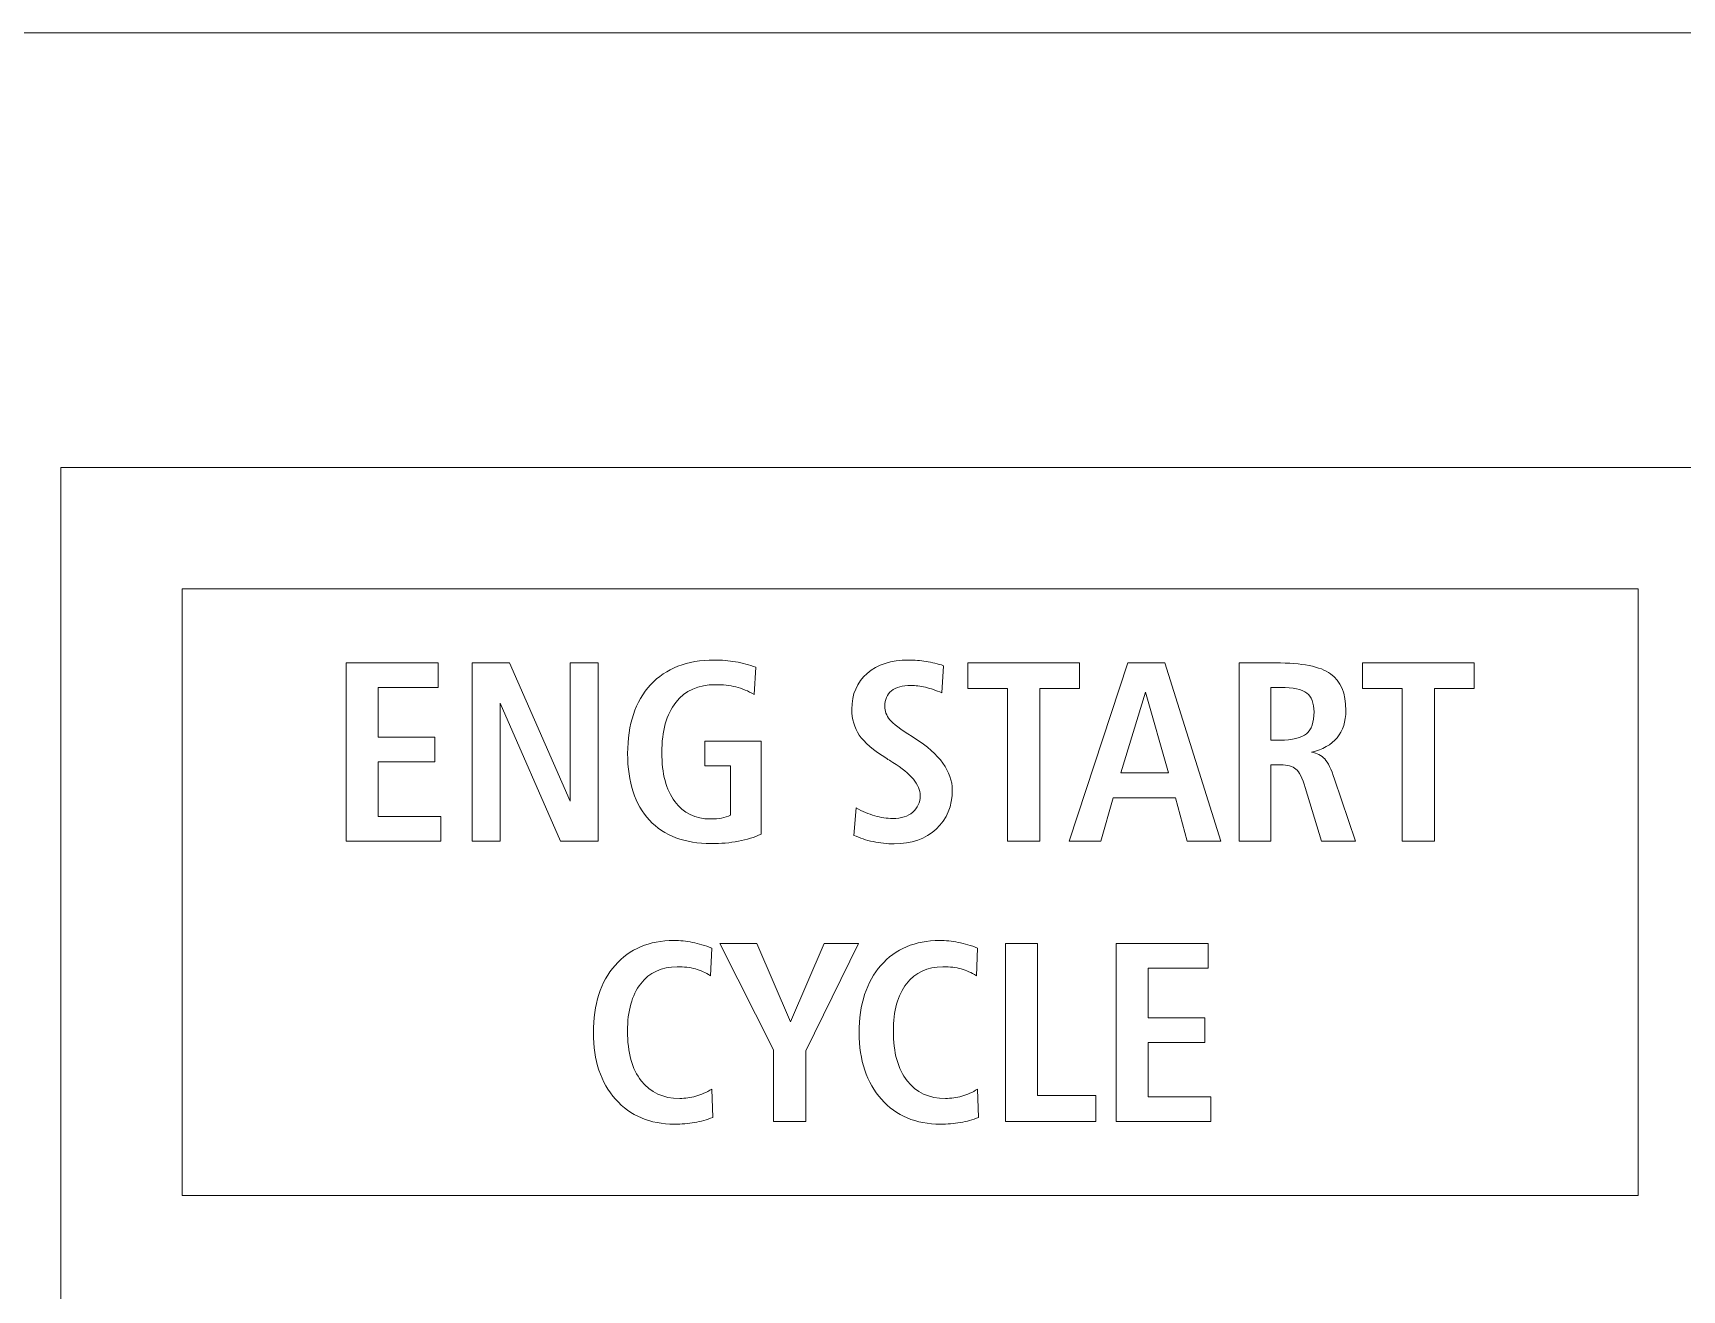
# Model space of a CAD drawing. Header units: millimetres. Extents: x -170 to 781, y -239 to -77.
# Drawn here: x 500.21 to 527.39, y -99.71 to -78.99 of the extents above; entities that cross this region are included whole.
import ezdxf

# ---------------------------------------------------------------- set-up
doc = ezdxf.new("R2010")
doc.units = ezdxf.units.MM
doc.header["$MEASUREMENT"] = 0
for name, color, linetype in [('Cut', 7, 'Continuous'), ('Engrave', 7, 'Continuous'), ('Mask', 7, 'Continuous')]:
    doc.layers.add(name, color=color, linetype=linetype)

msp = doc.modelspace()

# ---------------------------------------------------------------- linework, layer by layer
at = {"layer": 'Cut', "color": 250, "lineweight": 9}
msp.add_open_spline([(625.8935, -133.0419), (625.8935, -133.0419), (625.8935, -185.2646), (625.8935, -185.2646), (625.8935, -185.2646), (625.8935, -185.2654), (625.8935, -185.2661), (625.8935, -185.2669), (625.8935, -185.2669), (625.8935, -185.2669), (625.8935, -189.7544), (625.8935, -189.7544), (625.8935, -189.7544), (625.8935, -189.7544), (625.8935, -204.7521), (625.8935, -204.7521), (625.8935, -204.7521), (625.8935, -204.7529), (625.8935, -204.7536), (625.8935, -204.7544), (625.8935, -204.7544), (625.8935, -204.7544), (625.8935, -211.5419), (625.8935, -211.5419), (625.8935, -211.5419), (625.8935, -211.5419), (625.8935, -218.3294), (625.8935, -218.3294), (625.8935, -218.3294), (625.8933, -218.7274), (625.7349, -219.1091), (625.4532, -219.3904), (625.4532, -219.3904), (625.1716, -219.6717), (624.7916, -219.8296), (624.3935, -219.8294), (624.3935, -219.8294), (624.3935, -219.8294), (621.931, -219.8294), (621.931, -219.8294), (621.931, -219.8294), (619.7874, -219.8294), (617.8067, -220.973), (616.7349, -222.8294), (616.7349, -222.8294), (615.6631, -224.6858), (615.6631, -226.973), (616.7349, -228.8294), (616.7349, -228.8294), (617.8067, -230.6858), (619.7874, -231.8294), (621.931, -231.8294), (621.931, -231.8294), (621.931, -231.8294), (624.3935, -231.8294), (624.3935, -231.8294), (624.3935, -231.8294), (624.7916, -231.8296), (625.1733, -231.988), (625.4546, -232.2697), (625.4546, -232.2697), (625.7359, -232.5513), (625.8938, -232.9313), (625.8935, -233.3294), (625.8935, -233.3294), (625.8935, -233.3294), (625.8935, -237.8169), (625.8935, -237.8169), (625.8935, -237.8169), (625.8933, -238.2149), (625.7349, -238.5966), (625.4532, -238.8779), (625.4532, -238.8779), (625.1716, -239.1592), (624.7916, -239.3171), (624.3935, -239.3169), (624.3935, -239.3169), (624.3935, -239.3169), (482.9435, -239.3169), (482.9435, -239.3169), (482.9435, -239.3169), (482.5455, -239.3166), (482.1638, -239.1582), (481.8825, -238.8766), (481.8825, -238.8766), (481.6012, -238.5949), (481.4433, -238.2149), (481.4435, -237.8169), (481.4435, -237.8169), (481.4435, -237.8169), (481.4435, -233.3294), (481.4435, -233.3294), (481.4435, -233.3294), (481.4438, -232.9313), (481.6022, -232.5496), (481.8838, -232.2683), (481.8838, -232.2683), (482.1655, -231.987), (482.5455, -231.8291), (482.9435, -231.8294), (482.9435, -231.8294), (482.9435, -231.8294), (485.406, -231.8294), (485.406, -231.8294), (485.406, -231.8294), (487.5496, -231.8294), (489.5304, -230.6858), (490.6022, -228.8294), (490.6022, -228.8294), (491.674, -226.973), (491.674, -224.6858), (490.6022, -222.8294), (490.6022, -222.8294), (489.5304, -220.973), (487.5496, -219.8294), (485.406, -219.8294), (485.406, -219.8294), (485.406, -219.8294), (482.9435, -219.8294), (482.9435, -219.8294), (482.9435, -219.8294), (482.5455, -219.8291), (482.1638, -219.6707), (481.8825, -219.3891), (481.8825, -219.3891), (481.6012, -219.1074), (481.4433, -218.7274), (481.4435, -218.3294), (481.4435, -218.3294), (481.4435, -218.3294), (481.4435, -211.5419), (481.4435, -211.5419), (481.4435, -211.5419), (481.4435, -211.5419), (481.4435, -204.7544), (481.4435, -204.7544), (481.4435, -204.7544), (481.4435, -204.7544), (481.4435, -189.7559), (481.4435, -189.7559), (481.4435, -189.7559), (481.4435, -189.7554), (481.4435, -189.7549), (481.4435, -189.7544), (481.4435, -189.7544), (481.4435, -189.7544), (481.4435, -185.2669), (481.4435, -185.2669), (481.4435, -185.2669), (481.4435, -185.2669), (481.4435, -133.0434), (481.4435, -133.0434), (481.4435, -133.0434), (481.4435, -133.0429), (481.4435, -133.0424), (481.4435, -133.0419), (481.4435, -133.0419), (481.4435, -133.0419), (481.4435, -128.5544), (481.4435, -128.5544), (481.4435, -128.5544), (481.4435, -128.5544), (481.4435, -113.5559), (481.4435, -113.5559), (481.4435, -113.5559), (481.4435, -113.5554), (481.4435, -113.5549), (481.4435, -113.5544), (481.4435, -113.5544), (481.4435, -113.5544), (481.4435, -106.7669), (481.4435, -106.7669), (481.4435, -106.7669), (481.4435, -106.7669), (481.4435, -99.9794), (481.4435, -99.9794), (481.4435, -99.9794), (481.4438, -99.5813), (481.6022, -99.1996), (481.8838, -98.9183), (481.8838, -98.9183), (482.1655, -98.637), (482.5455, -98.4791), (482.9435, -98.4794), (482.9435, -98.4794), (482.9435, -98.4794), (485.406, -98.4794), (485.406, -98.4794), (485.406, -98.4794), (487.5496, -98.4794), (489.5304, -97.3358), (490.6022, -95.4794), (490.6022, -95.4794), (491.674, -93.623), (491.674, -91.3358), (490.6022, -89.4794), (490.6022, -89.4794), (489.5304, -87.623), (487.5496, -86.4794), (485.406, -86.4794), (485.406, -86.4794), (485.406, -86.4794), (482.9435, -86.4794), (482.9435, -86.4794), (482.9435, -86.4794), (482.5455, -86.4791), (482.1638, -86.3207), (481.8825, -86.0391), (481.8825, -86.0391), (481.6012, -85.7574), (481.4433, -85.3774), (481.4435, -84.9794), (481.4435, -84.9794), (481.4435, -84.9794), (481.4435, -80.4919), (481.4435, -80.4919), (481.4435, -80.4919), (481.4438, -80.0938), (481.6022, -79.7121), (481.8838, -79.4308), (481.8838, -79.4308), (482.1655, -79.1495), (482.5455, -78.9916), (482.9435, -78.9919), (482.9435, -78.9919), (482.9435, -78.9919), (624.3935, -78.9919), (624.3935, -78.9919), (624.3935, -78.9919), (624.7916, -78.9921), (625.1733, -79.1505), (625.4546, -79.4322), (625.4546, -79.4322), (625.7359, -79.7138), (625.8938, -80.0938), (625.8935, -80.4919), (625.8935, -80.4919), (625.8935, -80.4919), (625.8935, -84.9794), (625.8935, -84.9794), (625.8935, -84.9794), (625.8933, -85.3774), (625.7349, -85.7591), (625.4532, -86.0404), (625.4532, -86.0404), (625.1716, -86.3217), (624.7916, -86.4796), (624.3935, -86.4794), (624.3935, -86.4794), (624.3935, -86.4794), (621.931, -86.4794), (621.931, -86.4794), (621.931, -86.4794), (619.7874, -86.4794), (617.8067, -87.623), (616.7349, -89.4794), (616.7349, -89.4794), (615.6631, -91.3358), (615.6631, -93.623), (616.7349, -95.4794), (616.7349, -95.4794), (617.8067, -97.3358), (619.7874, -98.4794), (621.931, -98.4794), (621.931, -98.4794), (621.931, -98.4794), (624.3935, -98.4794), (624.3935, -98.4794), (624.3935, -98.4794), (624.7916, -98.4796), (625.1733, -98.638), (625.4546, -98.9197), (625.4546, -98.9197), (625.7359, -99.2013), (625.8938, -99.5813), (625.8935, -99.9794), (625.8935, -99.9794), (625.8935, -99.9794), (625.8935, -106.7669), (625.8935, -106.7669), (625.8935, -106.7669), (625.8935, -106.7669), (625.8935, -113.5544), (625.8935, -113.5544), (625.8935, -113.5544), (625.8935, -113.5544), (625.8935, -128.5521), (625.8935, -128.5521), (625.8935, -128.5521), (625.8935, -128.5529), (625.8935, -128.5536), (625.8935, -128.5544), (625.8935, -128.5544), (625.8935, -128.5544), (625.8935, -133.0419), (625.8935, -133.0419)], degree=3, knots=[0, 0, 0, 0, 0.0133333, 0.0133333, 0.0133333, 0.0133333, 0.0266667, 0.0266667, 0.0266667, 0.0266667, 0.04, 0.04, 0.04, 0.04, 0.0533333, 0.0533333, 0.0533333, 0.0533333, 0.0666667, 0.0666667, 0.0666667, 0.0666667, 0.08, 0.08, 0.08, 0.08, 0.0933333, 0.0933333, 0.0933333, 0.0933333, 0.1066667, 0.1066667, 0.1066667, 0.1066667, 0.12, 0.12, 0.12, 0.12, 0.1333333, 0.1333333, 0.1333333, 0.1333333, 0.1466667, 0.1466667, 0.1466667, 0.1466667, 0.16, 0.16, 0.16, 0.16, 0.1733333, 0.1733333, 0.1733333, 0.1733333, 0.1866667, 0.1866667, 0.1866667, 0.1866667, 0.2, 0.2, 0.2, 0.2, 0.2133333, 0.2133333, 0.2133333, 0.2133333, 0.2266667, 0.2266667, 0.2266667, 0.2266667, 0.24, 0.24, 0.24, 0.24, 0.2533333, 0.2533333, 0.2533333, 0.2533333, 0.2666667, 0.2666667, 0.2666667, 0.2666667, 0.28, 0.28, 0.28, 0.28, 0.2933333, 0.2933333, 0.2933333, 0.2933333, 0.3066667, 0.3066667, 0.3066667, 0.3066667, 0.32, 0.32, 0.32, 0.32, 0.3333333, 0.3333333, 0.3333333, 0.3333333, 0.3466667, 0.3466667, 0.3466667, 0.3466667, 0.36, 0.36, 0.36, 0.36, 0.3733333, 0.3733333, 0.3733333, 0.3733333, 0.3866667, 0.3866667, 0.3866667, 0.3866667, 0.4, 0.4, 0.4, 0.4, 0.4133333, 0.4133333, 0.4133333, 0.4133333, 0.4266667, 0.4266667, 0.4266667, 0.4266667, 0.44, 0.44, 0.44, 0.44, 0.4533333, 0.4533333, 0.4533333, 0.4533333, 0.4666667, 0.4666667, 0.4666667, 0.4666667, 0.48, 0.48, 0.48, 0.48, 0.4933333, 0.4933333, 0.4933333, 0.4933333, 0.5066667, 0.5066667, 0.5066667, 0.5066667, 0.52, 0.52, 0.52, 0.52, 0.5333333, 0.5333333, 0.5333333, 0.5333333, 0.5466667, 0.5466667, 0.5466667, 0.5466667, 0.56, 0.56, 0.56, 0.56, 0.5733333, 0.5733333, 0.5733333, 0.5733333, 0.5866667, 0.5866667, 0.5866667, 0.5866667, 0.6, 0.6, 0.6, 0.6, 0.6133333, 0.6133333, 0.6133333, 0.6133333, 0.6266667, 0.6266667, 0.6266667, 0.6266667, 0.64, 0.64, 0.64, 0.64, 0.6533333, 0.6533333, 0.6533333, 0.6533333, 0.6666667, 0.6666667, 0.6666667, 0.6666667, 0.68, 0.68, 0.68, 0.68, 0.6933333, 0.6933333, 0.6933333, 0.6933333, 0.7066667, 0.7066667, 0.7066667, 0.7066667, 0.72, 0.72, 0.72, 0.72, 0.7333333, 0.7333333, 0.7333333, 0.7333333, 0.7466667, 0.7466667, 0.7466667, 0.7466667, 0.76, 0.76, 0.76, 0.76, 0.7733333, 0.7733333, 0.7733333, 0.7733333, 0.7866667, 0.7866667, 0.7866667, 0.7866667, 0.8, 0.8, 0.8, 0.8, 0.8133333, 0.8133333, 0.8133333, 0.8133333, 0.8266667, 0.8266667, 0.8266667, 0.8266667, 0.84, 0.84, 0.84, 0.84, 0.8533333, 0.8533333, 0.8533333, 0.8533333, 0.8666667, 0.8666667, 0.8666667, 0.8666667, 0.88, 0.88, 0.88, 0.88, 0.8933333, 0.8933333, 0.8933333, 0.8933333, 0.9066667, 0.9066667, 0.9066667, 0.9066667, 0.92, 0.92, 0.92, 0.92, 0.9333333, 0.9333333, 0.9333333, 0.9333333, 0.9466667, 0.9466667, 0.9466667, 0.9466667, 0.96, 0.96, 0.96, 0.96, 0.9733333, 0.9733333, 0.9733333, 0.9733333, 1, 1, 1, 1], dxfattribs=at)
at = {"layer": 'Engrave', "color": 2, "lineweight": 9}
msp.add_lwpolyline([(500.6685, -232.1544), (606.6685, -232.1544), (606.6685, -86.1544), (500.6685, -86.1544), (500.6685, -232.1544)], close=True, dxfattribs=at)
at = {"layer": 'Engrave', "color": 240, "lineweight": 9}
for points, knots in [([(505.3699, -89.3753), (505.3699, -89.3753), (506.8854, -89.3753), (506.8854, -89.3753), (506.8854, -89.3753), (506.8854, -89.3753), (506.8854, -89.7817), (506.8854, -89.7817), (506.8854, -89.7817), (506.8854, -89.7817), (505.899, -89.7817), (505.899, -89.7817), (505.899, -89.7817), (505.899, -89.7817), (505.899, -90.6029), (505.899, -90.6029), (505.899, -90.6029), (505.899, -90.6029), (506.8304, -90.6029), (506.8304, -90.6029), (506.8304, -90.6029), (506.8304, -90.6029), (506.8304, -91.0093), (506.8304, -91.0093), (506.8304, -91.0093), (506.8304, -91.0093), (505.899, -91.0093), (505.899, -91.0093), (505.899, -91.0093), (505.899, -91.0093), (505.899, -91.9068), (505.899, -91.9068), (505.899, -91.9068), (505.899, -91.9068), (506.932, -91.9068), (506.932, -91.9068), (506.932, -91.9068), (506.932, -91.9068), (506.932, -92.3132), (506.932, -92.3132), (506.932, -92.3132), (506.932, -92.3132), (505.3699, -92.3132), (505.3699, -92.3132), (505.3699, -92.3132), (505.3699, -92.3132), (505.3699, -89.3753), (505.3699, -89.3753)], [0, 0, 0, 0, 0.0769231, 0.0769231, 0.0769231, 0.0769231, 0.1538462, 0.1538462, 0.1538462, 0.1538462, 0.2307692, 0.2307692, 0.2307692, 0.2307692, 0.3076923, 0.3076923, 0.3076923, 0.3076923, 0.3846154, 0.3846154, 0.3846154, 0.3846154, 0.4615385, 0.4615385, 0.4615385, 0.4615385, 0.5384615, 0.5384615, 0.5384615, 0.5384615, 0.6153846, 0.6153846, 0.6153846, 0.6153846, 0.6923077, 0.6923077, 0.6923077, 0.6923077, 0.7692308, 0.7692308, 0.7692308, 0.7692308, 0.8461538, 0.8461538, 0.8461538, 0.8461538, 1, 1, 1, 1]), ([(507.4492, -89.3753), (507.4492, -89.3753), (508.0637, -89.3753), (508.0637, -89.3753), (508.0637, -89.3753), (508.0637, -89.3753), (509.0663, -91.6535), (509.0663, -91.6535), (509.0663, -91.6535), (509.0663, -91.6535), (509.0663, -89.3753), (509.0663, -89.3753), (509.0663, -89.3753), (509.0663, -89.3753), (509.5277, -89.3753), (509.5277, -89.3753), (509.5277, -89.3753), (509.5277, -89.3753), (509.5277, -92.3132), (509.5277, -92.3132), (509.5277, -92.3132), (509.5277, -92.3132), (508.9047, -92.3132), (508.9047, -92.3132), (508.9047, -92.3132), (508.9047, -92.3132), (507.9106, -90.0427), (507.9106, -90.0427), (507.9106, -90.0427), (507.9106, -90.0427), (507.9106, -92.3132), (507.9106, -92.3132), (507.9106, -92.3132), (507.9106, -92.3132), (507.4492, -92.3132), (507.4492, -92.3132), (507.4492, -92.3132), (507.4492, -92.3132), (507.4492, -89.3753), (507.4492, -89.3753)], [0, 0, 0, 0, 0.0909091, 0.0909091, 0.0909091, 0.0909091, 0.1818182, 0.1818182, 0.1818182, 0.1818182, 0.2727273, 0.2727273, 0.2727273, 0.2727273, 0.3636364, 0.3636364, 0.3636364, 0.3636364, 0.4545455, 0.4545455, 0.4545455, 0.4545455, 0.5454545, 0.5454545, 0.5454545, 0.5454545, 0.6363636, 0.6363636, 0.6363636, 0.6363636, 0.7272727, 0.7272727, 0.7272727, 0.7272727, 0.8181818, 0.8181818, 0.8181818, 0.8181818, 1, 1, 1, 1]), ([(512.1235, -89.4487), (512.1235, -89.4487), (512.0946, -89.8967), (512.0946, -89.8967), (512.0946, -89.8967), (511.9986, -89.8402), (511.8991, -89.7986), (511.7961, -89.7732), (511.7961, -89.7732), (511.6938, -89.7478), (511.5809, -89.7351), (511.4581, -89.7351), (511.4581, -89.7351), (511.1773, -89.7351), (510.96, -89.8325), (510.8055, -90.0279), (510.8055, -90.0279), (510.651, -90.2227), (510.5741, -90.4985), (510.5741, -90.8555), (510.5741, -90.8555), (510.5741, -91.1998), (510.6454, -91.4687), (510.7872, -91.6606), (510.7872, -91.6606), (510.929, -91.8532), (511.1258, -91.9491), (511.3777, -91.9491), (511.3777, -91.9491), (511.4454, -91.9491), (511.5054, -91.9442), (511.5576, -91.935), (511.5576, -91.935), (511.6098, -91.9251), (511.6606, -91.9096), (511.7086, -91.8892), (511.7086, -91.8892), (511.7086, -91.8892), (511.7086, -91.0728), (511.7086, -91.0728), (511.7086, -91.0728), (511.7086, -91.0728), (511.2811, -91.0728), (511.2811, -91.0728), (511.2811, -91.0728), (511.2811, -91.0728), (511.2811, -90.6664), (511.2811, -90.6664), (511.2811, -90.6664), (511.2811, -90.6664), (512.2124, -90.6664), (512.2124, -90.6664), (512.2124, -90.6664), (512.2124, -90.6664), (512.2124, -92.2003), (512.2124, -92.2003), (512.2124, -92.2003), (512.0995, -92.2511), (511.9739, -92.2899), (511.8363, -92.316), (511.8363, -92.316), (511.6987, -92.3421), (511.5492, -92.3555), (511.3876, -92.3555), (511.3876, -92.3555), (510.9494, -92.3555), (510.6108, -92.2264), (510.3709, -91.9689), (510.3709, -91.9689), (510.131, -91.7114), (510.0111, -91.3452), (510.0111, -90.8711), (510.0111, -90.8711), (510.0111, -90.387), (510.1374, -90.0096), (510.3892, -89.7372), (510.3892, -89.7372), (510.6418, -89.4649), (510.9911, -89.3287), (511.4377, -89.3287), (511.4377, -89.3287), (511.5583, -89.3287), (511.6762, -89.3386), (511.7905, -89.3584), (511.7905, -89.3584), (511.9055, -89.3788), (512.0162, -89.4085), (512.1235, -89.4487)], [0, 0, 0, 0, 0.0434783, 0.0434783, 0.0434783, 0.0434783, 0.0869565, 0.0869565, 0.0869565, 0.0869565, 0.1304348, 0.1304348, 0.1304348, 0.1304348, 0.173913, 0.173913, 0.173913, 0.173913, 0.2173913, 0.2173913, 0.2173913, 0.2173913, 0.2608696, 0.2608696, 0.2608696, 0.2608696, 0.3043478, 0.3043478, 0.3043478, 0.3043478, 0.3478261, 0.3478261, 0.3478261, 0.3478261, 0.3913043, 0.3913043, 0.3913043, 0.3913043, 0.4347826, 0.4347826, 0.4347826, 0.4347826, 0.4782609, 0.4782609, 0.4782609, 0.4782609, 0.5217391, 0.5217391, 0.5217391, 0.5217391, 0.5652174, 0.5652174, 0.5652174, 0.5652174, 0.6086957, 0.6086957, 0.6086957, 0.6086957, 0.6521739, 0.6521739, 0.6521739, 0.6521739, 0.6956522, 0.6956522, 0.6956522, 0.6956522, 0.7391304, 0.7391304, 0.7391304, 0.7391304, 0.7826087, 0.7826087, 0.7826087, 0.7826087, 0.826087, 0.826087, 0.826087, 0.826087, 0.8695652, 0.8695652, 0.8695652, 0.8695652, 0.9130435, 0.9130435, 0.9130435, 0.9130435, 1, 1, 1, 1]), ([(515.2173, -89.4219), (515.2173, -89.4219), (515.1926, -89.8699), (515.1926, -89.8699), (515.1926, -89.8699), (515.096, -89.8297), (515.0049, -89.7993), (514.9196, -89.7789), (514.9196, -89.7789), (514.8342, -89.7584), (514.7545, -89.7478), (514.6804, -89.7478), (514.6804, -89.7478), (514.5414, -89.7478), (514.4342, -89.7775), (514.3601, -89.8367), (514.3601, -89.8367), (514.286, -89.896), (514.2486, -89.9807), (514.2486, -90.0907), (514.2486, -90.0907), (514.2486, -90.1719), (514.2761, -90.2459), (514.3304, -90.3123), (514.3304, -90.3123), (514.3848, -90.3779), (514.5075, -90.471), (514.6987, -90.591), (514.6987, -90.591), (514.6987, -90.591), (514.7418, -90.6178), (514.7418, -90.6178), (514.7418, -90.6178), (515.1552, -90.8809), (515.362, -91.166), (515.362, -91.4736), (515.362, -91.4736), (515.362, -91.7375), (515.2738, -91.952), (515.0974, -92.1149), (515.0974, -92.1149), (514.921, -92.2779), (514.6903, -92.3598), (514.4052, -92.3598), (514.4052, -92.3598), (514.2881, -92.3598), (514.1717, -92.3471), (514.0567, -92.3224), (514.0567, -92.3224), (513.9417, -92.2977), (513.8366, -92.2631), (513.7399, -92.2194), (513.7399, -92.2194), (513.7399, -92.2194), (513.7794, -91.7671), (513.7794, -91.7671), (513.7794, -91.7671), (513.8824, -91.825), (513.984, -91.868), (514.0842, -91.8969), (514.0842, -91.8969), (514.1837, -91.9259), (514.2825, -91.9407), (514.3805, -91.9407), (514.3805, -91.9407), (514.5195, -91.9407), (514.6296, -91.9068), (514.7107, -91.8384), (514.7107, -91.8384), (514.7919, -91.7699), (514.8328, -91.6789), (514.8328, -91.5646), (514.8328, -91.5646), (514.8328, -91.3854), (514.6825, -91.2027), (514.3826, -91.0171), (514.3826, -91.0171), (514.3389, -90.9896), (514.3057, -90.9684), (514.2839, -90.955), (514.2839, -90.955), (514.0616, -90.8146), (513.9099, -90.6848), (513.8288, -90.5656), (513.8288, -90.5656), (513.7477, -90.4463), (513.7067, -90.3045), (513.7067, -90.1408), (513.7067, -90.1408), (513.7067, -89.8925), (513.7907, -89.6956), (513.9586, -89.5489), (513.9586, -89.5489), (514.1265, -89.4021), (514.3551, -89.3287), (514.643, -89.3287), (514.643, -89.3287), (514.7375, -89.3287), (514.8342, -89.3365), (514.9309, -89.3527), (514.9309, -89.3527), (515.0282, -89.3682), (515.1235, -89.3915), (515.2173, -89.4219)], [0, 0, 0, 0, 0.037037, 0.037037, 0.037037, 0.037037, 0.0740741, 0.0740741, 0.0740741, 0.0740741, 0.1111111, 0.1111111, 0.1111111, 0.1111111, 0.1481481, 0.1481481, 0.1481481, 0.1481481, 0.1851852, 0.1851852, 0.1851852, 0.1851852, 0.2222222, 0.2222222, 0.2222222, 0.2222222, 0.2592593, 0.2592593, 0.2592593, 0.2592593, 0.2962963, 0.2962963, 0.2962963, 0.2962963, 0.3333333, 0.3333333, 0.3333333, 0.3333333, 0.3703704, 0.3703704, 0.3703704, 0.3703704, 0.4074074, 0.4074074, 0.4074074, 0.4074074, 0.4444444, 0.4444444, 0.4444444, 0.4444444, 0.4814815, 0.4814815, 0.4814815, 0.4814815, 0.5185185, 0.5185185, 0.5185185, 0.5185185, 0.5555556, 0.5555556, 0.5555556, 0.5555556, 0.5925926, 0.5925926, 0.5925926, 0.5925926, 0.6296296, 0.6296296, 0.6296296, 0.6296296, 0.6666667, 0.6666667, 0.6666667, 0.6666667, 0.7037037, 0.7037037, 0.7037037, 0.7037037, 0.7407407, 0.7407407, 0.7407407, 0.7407407, 0.7777778, 0.7777778, 0.7777778, 0.7777778, 0.8148148, 0.8148148, 0.8148148, 0.8148148, 0.8518519, 0.8518519, 0.8518519, 0.8518519, 0.8888889, 0.8888889, 0.8888889, 0.8888889, 0.9259259, 0.9259259, 0.9259259, 0.9259259, 1, 1, 1, 1]), ([(515.6202, -89.3753), (515.6202, -89.3753), (517.4617, -89.3753), (517.4617, -89.3753), (517.4617, -89.3753), (517.4617, -89.3753), (517.4617, -89.7986), (517.4617, -89.7986), (517.4617, -89.7986), (517.4617, -89.7986), (516.8055, -89.7986), (516.8055, -89.7986), (516.8055, -89.7986), (516.8055, -89.7986), (516.8055, -92.3132), (516.8055, -92.3132), (516.8055, -92.3132), (516.8055, -92.3132), (516.2721, -92.3132), (516.2721, -92.3132), (516.2721, -92.3132), (516.2721, -92.3132), (516.2721, -89.7986), (516.2721, -89.7986), (516.2721, -89.7986), (516.2721, -89.7986), (515.6202, -89.7986), (515.6202, -89.7986), (515.6202, -89.7986), (515.6202, -89.7986), (515.6202, -89.3753), (515.6202, -89.3753)], [0, 0, 0, 0, 0.1111111, 0.1111111, 0.1111111, 0.1111111, 0.2222222, 0.2222222, 0.2222222, 0.2222222, 0.3333333, 0.3333333, 0.3333333, 0.3333333, 0.4444444, 0.4444444, 0.4444444, 0.4444444, 0.5555556, 0.5555556, 0.5555556, 0.5555556, 0.6666667, 0.6666667, 0.6666667, 0.6666667, 0.7777778, 0.7777778, 0.7777778, 0.7777778, 1, 1, 1, 1]), ([(518.2562, -89.3753), (518.2562, -89.3753), (518.8658, -89.3753), (518.8658, -89.3753), (518.8658, -89.3753), (518.8658, -89.3753), (519.7879, -92.3132), (519.7879, -92.3132), (519.7879, -92.3132), (519.7879, -92.3132), (519.2341, -92.3132), (519.2341, -92.3132), (519.2341, -92.3132), (519.2341, -92.3132), (519.0393, -91.602), (519.0393, -91.602), (519.0393, -91.602), (519.0393, -91.602), (518.0142, -91.602), (518.0142, -91.602), (518.0142, -91.602), (518.0142, -91.602), (517.8117, -92.3132), (517.8117, -92.3132), (517.8117, -92.3132), (517.8117, -92.3132), (517.2903, -92.3132), (517.2903, -92.3132), (517.2903, -92.3132), (517.2903, -92.3132), (518.2562, -89.3753), (518.2562, -89.3753)], [0, 0, 0, 0, 0.1111111, 0.1111111, 0.1111111, 0.1111111, 0.2222222, 0.2222222, 0.2222222, 0.2222222, 0.3333333, 0.3333333, 0.3333333, 0.3333333, 0.4444444, 0.4444444, 0.4444444, 0.4444444, 0.5555556, 0.5555556, 0.5555556, 0.5555556, 0.6666667, 0.6666667, 0.6666667, 0.6666667, 0.7777778, 0.7777778, 0.7777778, 0.7777778, 1, 1, 1, 1]), ([(520.0927, -89.3753), (520.0927, -89.3753), (520.6938, -89.3753), (520.6938, -89.3753), (520.6938, -89.3753), (521.1277, -89.3753), (521.429, -89.4353), (521.5969, -89.5552), (521.5969, -89.5552), (521.7655, -89.6751), (521.8495, -89.8762), (521.8495, -90.1592), (521.8495, -90.1592), (521.8495, -90.3426), (521.8015, -90.4929), (521.7056, -90.61), (521.7056, -90.61), (521.6096, -90.7271), (521.4678, -90.8061), (521.2815, -90.8478), (521.2815, -90.8478), (521.3739, -90.864), (521.4473, -90.9014), (521.5009, -90.96), (521.5009, -90.96), (521.5553, -91.0185), (521.6089, -91.1293), (521.6625, -91.2916), (521.6625, -91.2916), (521.6625, -91.2916), (522.0068, -92.3132), (522.0068, -92.3132), (522.0068, -92.3132), (522.0068, -92.3132), (521.4508, -92.3132), (521.4508, -92.3132), (521.4508, -92.3132), (521.4508, -92.3132), (521.1799, -91.432), (521.1799, -91.432), (521.1799, -91.432), (521.1319, -91.2753), (521.0811, -91.173), (521.0268, -91.1265), (521.0268, -91.1265), (520.9725, -91.0792), (520.8885, -91.0559), (520.7742, -91.0559), (520.7742, -91.0559), (520.7742, -91.0559), (520.6134, -91.0559), (520.6134, -91.0559), (520.6134, -91.0559), (520.6134, -91.0559), (520.6134, -92.3132), (520.6134, -92.3132), (520.6134, -92.3132), (520.6134, -92.3132), (520.0927, -92.3132), (520.0927, -92.3132), (520.0927, -92.3132), (520.0927, -92.3132), (520.0927, -89.3753), (520.0927, -89.3753)], [0, 0, 0, 0, 0.0588235, 0.0588235, 0.0588235, 0.0588235, 0.1176471, 0.1176471, 0.1176471, 0.1176471, 0.1764706, 0.1764706, 0.1764706, 0.1764706, 0.2352941, 0.2352941, 0.2352941, 0.2352941, 0.2941176, 0.2941176, 0.2941176, 0.2941176, 0.3529412, 0.3529412, 0.3529412, 0.3529412, 0.4117647, 0.4117647, 0.4117647, 0.4117647, 0.4705882, 0.4705882, 0.4705882, 0.4705882, 0.5294118, 0.5294118, 0.5294118, 0.5294118, 0.5882353, 0.5882353, 0.5882353, 0.5882353, 0.6470588, 0.6470588, 0.6470588, 0.6470588, 0.7058824, 0.7058824, 0.7058824, 0.7058824, 0.7647059, 0.7647059, 0.7647059, 0.7647059, 0.8235294, 0.8235294, 0.8235294, 0.8235294, 0.8823529, 0.8823529, 0.8823529, 0.8823529, 1, 1, 1, 1]), ([(522.1254, -89.3753), (522.1254, -89.3753), (523.9669, -89.3753), (523.9669, -89.3753), (523.9669, -89.3753), (523.9669, -89.3753), (523.9669, -89.7986), (523.9669, -89.7986), (523.9669, -89.7986), (523.9669, -89.7986), (523.3107, -89.7986), (523.3107, -89.7986), (523.3107, -89.7986), (523.3107, -89.7986), (523.3107, -92.3132), (523.3107, -92.3132), (523.3107, -92.3132), (523.3107, -92.3132), (522.7773, -92.3132), (522.7773, -92.3132), (522.7773, -92.3132), (522.7773, -92.3132), (522.7773, -89.7986), (522.7773, -89.7986), (522.7773, -89.7986), (522.7773, -89.7986), (522.1254, -89.7986), (522.1254, -89.7986), (522.1254, -89.7986), (522.1254, -89.7986), (522.1254, -89.3753), (522.1254, -89.3753)], [0, 0, 0, 0, 0.1111111, 0.1111111, 0.1111111, 0.1111111, 0.2222222, 0.2222222, 0.2222222, 0.2222222, 0.3333333, 0.3333333, 0.3333333, 0.3333333, 0.4444444, 0.4444444, 0.4444444, 0.4444444, 0.5555556, 0.5555556, 0.5555556, 0.5555556, 0.6666667, 0.6666667, 0.6666667, 0.6666667, 0.7777778, 0.7777778, 0.7777778, 0.7777778, 1, 1, 1, 1]), ([(518.5476, -89.8572), (518.5476, -89.8572), (518.1405, -91.1871), (518.1405, -91.1871), (518.1405, -91.1871), (518.1405, -91.1871), (518.9236, -91.1871), (518.9236, -91.1871), (518.9236, -91.1871), (518.9236, -91.1871), (518.5476, -89.8572), (518.5476, -89.8572)], [0, 0, 0, 0, 0.25, 0.25, 0.25, 0.25, 0.5, 0.5, 0.5, 0.5, 1, 1, 1, 1]), ([(520.6134, -89.7817), (520.6134, -89.7817), (520.6134, -90.6495), (520.6134, -90.6495), (520.6134, -90.6495), (520.6134, -90.6495), (520.7615, -90.6495), (520.7615, -90.6495), (520.7615, -90.6495), (520.9704, -90.6495), (521.1164, -90.6142), (521.1997, -90.5444), (521.1997, -90.5444), (521.2829, -90.4738), (521.3246, -90.3539), (521.3246, -90.1846), (521.3246, -90.1846), (521.3246, -90.0385), (521.2843, -89.9348), (521.2039, -89.8734), (521.2039, -89.8734), (521.1235, -89.812), (520.9802, -89.7817), (520.7742, -89.7817), (520.7742, -89.7817), (520.7742, -89.7817), (520.6134, -89.7817), (520.6134, -89.7817)], [0, 0, 0, 0, 0.125, 0.125, 0.125, 0.125, 0.25, 0.25, 0.25, 0.25, 0.375, 0.375, 0.375, 0.375, 0.5, 0.5, 0.5, 0.5, 0.625, 0.625, 0.625, 0.625, 0.75, 0.75, 0.75, 0.75, 1, 1, 1, 1]), ([(511.3977, -94.0776), (511.3977, -94.0776), (511.3766, -94.5341), (511.3766, -94.5341), (511.3766, -94.5341), (511.2954, -94.4819), (511.2122, -94.4438), (511.1268, -94.4205), (511.1268, -94.4205), (511.0414, -94.3972), (510.9412, -94.3852), (510.8269, -94.3852), (510.8269, -94.3852), (510.5708, -94.3852), (510.3704, -94.4791), (510.2258, -94.666), (510.2258, -94.666), (510.0812, -94.8537), (510.0085, -95.1141), (510.0085, -95.4471), (510.0085, -95.4471), (510.0085, -95.7984), (510.084, -96.0715), (510.235, -96.2655), (510.235, -96.2655), (510.386, -96.4595), (510.5969, -96.5569), (510.8686, -96.5569), (510.8686, -96.5569), (510.9596, -96.5569), (511.0485, -96.5442), (511.136, -96.5188), (511.136, -96.5188), (511.2235, -96.4934), (511.3109, -96.4546), (511.3977, -96.4038), (511.3977, -96.4038), (511.3977, -96.4038), (511.4139, -96.8702), (511.4139, -96.8702), (511.4139, -96.8702), (511.3173, -96.9076), (511.2171, -96.9351), (511.1134, -96.9534), (511.1134, -96.9534), (511.009, -96.9711), (510.8989, -96.9802), (510.7832, -96.9802), (510.7832, -96.9802), (510.3796, -96.9802), (510.0558, -96.8434), (509.8116, -96.5696), (509.8116, -96.5696), (509.5675, -96.2966), (509.4455, -95.9304), (509.4455, -95.4732), (509.4455, -95.4732), (509.4455, -95.0061), (509.5647, -94.6357), (509.8039, -94.3626), (509.8039, -94.3626), (510.0431, -94.0896), (510.3655, -93.9534), (510.7712, -93.9534), (510.7712, -93.9534), (510.8728, -93.9534), (510.9758, -93.9633), (511.0788, -93.9831), (511.0788, -93.9831), (511.1825, -94.0035), (511.2884, -94.0346), (511.3977, -94.0776)], [0, 0, 0, 0, 0.0526316, 0.0526316, 0.0526316, 0.0526316, 0.1052632, 0.1052632, 0.1052632, 0.1052632, 0.1578947, 0.1578947, 0.1578947, 0.1578947, 0.2105263, 0.2105263, 0.2105263, 0.2105263, 0.2631579, 0.2631579, 0.2631579, 0.2631579, 0.3157895, 0.3157895, 0.3157895, 0.3157895, 0.3684211, 0.3684211, 0.3684211, 0.3684211, 0.4210526, 0.4210526, 0.4210526, 0.4210526, 0.4736842, 0.4736842, 0.4736842, 0.4736842, 0.5263158, 0.5263158, 0.5263158, 0.5263158, 0.5789474, 0.5789474, 0.5789474, 0.5789474, 0.6315789, 0.6315789, 0.6315789, 0.6315789, 0.6842105, 0.6842105, 0.6842105, 0.6842105, 0.7368421, 0.7368421, 0.7368421, 0.7368421, 0.7894737, 0.7894737, 0.7894737, 0.7894737, 0.8421053, 0.8421053, 0.8421053, 0.8421053, 0.8947368, 0.8947368, 0.8947368, 0.8947368, 1, 1, 1, 1]), ([(511.5311, -94), (511.5311, -94), (512.1407, -94), (512.1407, -94), (512.1407, -94), (512.1407, -94), (512.6953, -95.294), (512.6953, -95.294), (512.6953, -95.294), (512.6953, -95.294), (513.2491, -94), (513.2491, -94), (513.2491, -94), (513.2491, -94), (513.8171, -94), (513.8171, -94), (513.8171, -94), (513.8171, -94), (512.9493, -95.7695), (512.9493, -95.7695), (512.9493, -95.7695), (512.9493, -95.7695), (512.9493, -96.9379), (512.9493, -96.9379), (512.9493, -96.9379), (512.9493, -96.9379), (512.4159, -96.9379), (512.4159, -96.9379), (512.4159, -96.9379), (512.4159, -96.9379), (512.4159, -95.7533), (512.4159, -95.7533), (512.4159, -95.7533), (512.4159, -95.7533), (511.5311, -94), (511.5311, -94)], [0, 0, 0, 0, 0.1, 0.1, 0.1, 0.1, 0.2, 0.2, 0.2, 0.2, 0.3, 0.3, 0.3, 0.3, 0.4, 0.4, 0.4, 0.4, 0.5, 0.5, 0.5, 0.5, 0.6, 0.6, 0.6, 0.6, 0.7, 0.7, 0.7, 0.7, 0.8, 0.8, 0.8, 0.8, 1, 1, 1, 1]), ([(515.7799, -94.0776), (515.7799, -94.0776), (515.7588, -94.5341), (515.7588, -94.5341), (515.7588, -94.5341), (515.6776, -94.4819), (515.5944, -94.4438), (515.509, -94.4205), (515.509, -94.4205), (515.4236, -94.3972), (515.3234, -94.3852), (515.2091, -94.3852), (515.2091, -94.3852), (514.953, -94.3852), (514.7526, -94.4791), (514.608, -94.666), (514.608, -94.666), (514.4634, -94.8537), (514.3907, -95.1141), (514.3907, -95.4471), (514.3907, -95.4471), (514.3907, -95.7984), (514.4662, -96.0715), (514.6172, -96.2655), (514.6172, -96.2655), (514.7682, -96.4595), (514.9791, -96.5569), (515.2508, -96.5569), (515.2508, -96.5569), (515.3418, -96.5569), (515.4307, -96.5442), (515.5182, -96.5188), (515.5182, -96.5188), (515.6057, -96.4934), (515.6931, -96.4546), (515.7799, -96.4038), (515.7799, -96.4038), (515.7799, -96.4038), (515.7961, -96.8702), (515.7961, -96.8702), (515.7961, -96.8702), (515.6995, -96.9076), (515.5993, -96.9351), (515.4956, -96.9534), (515.4956, -96.9534), (515.3912, -96.9711), (515.2811, -96.9802), (515.1654, -96.9802), (515.1654, -96.9802), (514.7618, -96.9802), (514.438, -96.8434), (514.1938, -96.5696), (514.1938, -96.5696), (513.9497, -96.2966), (513.8277, -95.9304), (513.8277, -95.4732), (513.8277, -95.4732), (513.8277, -95.0061), (513.9469, -94.6357), (514.1861, -94.3626), (514.1861, -94.3626), (514.4253, -94.0896), (514.7477, -93.9534), (515.1534, -93.9534), (515.1534, -93.9534), (515.255, -93.9534), (515.358, -93.9633), (515.461, -93.9831), (515.461, -93.9831), (515.5647, -94.0035), (515.6706, -94.0346), (515.7799, -94.0776)], [0, 0, 0, 0, 0.0526316, 0.0526316, 0.0526316, 0.0526316, 0.1052632, 0.1052632, 0.1052632, 0.1052632, 0.1578947, 0.1578947, 0.1578947, 0.1578947, 0.2105263, 0.2105263, 0.2105263, 0.2105263, 0.2631579, 0.2631579, 0.2631579, 0.2631579, 0.3157895, 0.3157895, 0.3157895, 0.3157895, 0.3684211, 0.3684211, 0.3684211, 0.3684211, 0.4210526, 0.4210526, 0.4210526, 0.4210526, 0.4736842, 0.4736842, 0.4736842, 0.4736842, 0.5263158, 0.5263158, 0.5263158, 0.5263158, 0.5789474, 0.5789474, 0.5789474, 0.5789474, 0.6315789, 0.6315789, 0.6315789, 0.6315789, 0.6842105, 0.6842105, 0.6842105, 0.6842105, 0.7368421, 0.7368421, 0.7368421, 0.7368421, 0.7894737, 0.7894737, 0.7894737, 0.7894737, 0.8421053, 0.8421053, 0.8421053, 0.8421053, 0.8947368, 0.8947368, 0.8947368, 0.8947368, 1, 1, 1, 1]), ([(516.2372, -94), (516.2372, -94), (516.7663, -94), (516.7663, -94), (516.7663, -94), (516.7663, -94), (516.7663, -96.5061), (516.7663, -96.5061), (516.7663, -96.5061), (516.7663, -96.5061), (517.7273, -96.5061), (517.7273, -96.5061), (517.7273, -96.5061), (517.7273, -96.5061), (517.7273, -96.9379), (517.7273, -96.9379), (517.7273, -96.9379), (517.7273, -96.9379), (516.2372, -96.9379), (516.2372, -96.9379), (516.2372, -96.9379), (516.2372, -96.9379), (516.2372, -94), (516.2372, -94)], [0, 0, 0, 0, 0.1428571, 0.1428571, 0.1428571, 0.1428571, 0.2857143, 0.2857143, 0.2857143, 0.2857143, 0.4285714, 0.4285714, 0.4285714, 0.4285714, 0.5714286, 0.5714286, 0.5714286, 0.5714286, 0.7142857, 0.7142857, 0.7142857, 0.7142857, 1, 1, 1, 1]), ([(518.0625, -94), (518.0625, -94), (519.578, -94), (519.578, -94), (519.578, -94), (519.578, -94), (519.578, -94.4064), (519.578, -94.4064), (519.578, -94.4064), (519.578, -94.4064), (518.5916, -94.4064), (518.5916, -94.4064), (518.5916, -94.4064), (518.5916, -94.4064), (518.5916, -95.2276), (518.5916, -95.2276), (518.5916, -95.2276), (518.5916, -95.2276), (519.523, -95.2276), (519.523, -95.2276), (519.523, -95.2276), (519.523, -95.2276), (519.523, -95.634), (519.523, -95.634), (519.523, -95.634), (519.523, -95.634), (518.5916, -95.634), (518.5916, -95.634), (518.5916, -95.634), (518.5916, -95.634), (518.5916, -96.5315), (518.5916, -96.5315), (518.5916, -96.5315), (518.5916, -96.5315), (519.6246, -96.5315), (519.6246, -96.5315), (519.6246, -96.5315), (519.6246, -96.5315), (519.6246, -96.9379), (519.6246, -96.9379), (519.6246, -96.9379), (519.6246, -96.9379), (518.0625, -96.9379), (518.0625, -96.9379), (518.0625, -96.9379), (518.0625, -96.9379), (518.0625, -94), (518.0625, -94)], [0, 0, 0, 0, 0.0769231, 0.0769231, 0.0769231, 0.0769231, 0.1538462, 0.1538462, 0.1538462, 0.1538462, 0.2307692, 0.2307692, 0.2307692, 0.2307692, 0.3076923, 0.3076923, 0.3076923, 0.3076923, 0.3846154, 0.3846154, 0.3846154, 0.3846154, 0.4615385, 0.4615385, 0.4615385, 0.4615385, 0.5384615, 0.5384615, 0.5384615, 0.5384615, 0.6153846, 0.6153846, 0.6153846, 0.6153846, 0.6923077, 0.6923077, 0.6923077, 0.6923077, 0.7692308, 0.7692308, 0.7692308, 0.7692308, 0.8461538, 0.8461538, 0.8461538, 0.8461538, 1, 1, 1, 1])]:
    msp.add_open_spline(points, degree=3, knots=knots, dxfattribs=at)
at = {"layer": 'Mask', "color": 2, "lineweight": 9}
msp.add_open_spline([(502.6685, -88.1544), (502.6685, -88.1544), (526.6684, -88.1544), (526.6684, -88.1544), (526.6684, -88.1544), (526.6684, -88.1544), (526.6684, -98.1544), (526.6684, -98.1544), (526.6684, -98.1544), (526.6684, -98.1544), (502.6685, -98.1544), (502.6685, -98.1544), (502.6685, -98.1544), (502.6685, -98.1544), (502.6685, -88.1544), (502.6685, -88.1544)], degree=3, knots=[0, 0, 0, 0, 0.2, 0.2, 0.2, 0.2, 0.4, 0.4, 0.4, 0.4, 0.6, 0.6, 0.6, 0.6, 1, 1, 1, 1], dxfattribs=at)

doc.saveas('drawing.dxf')
